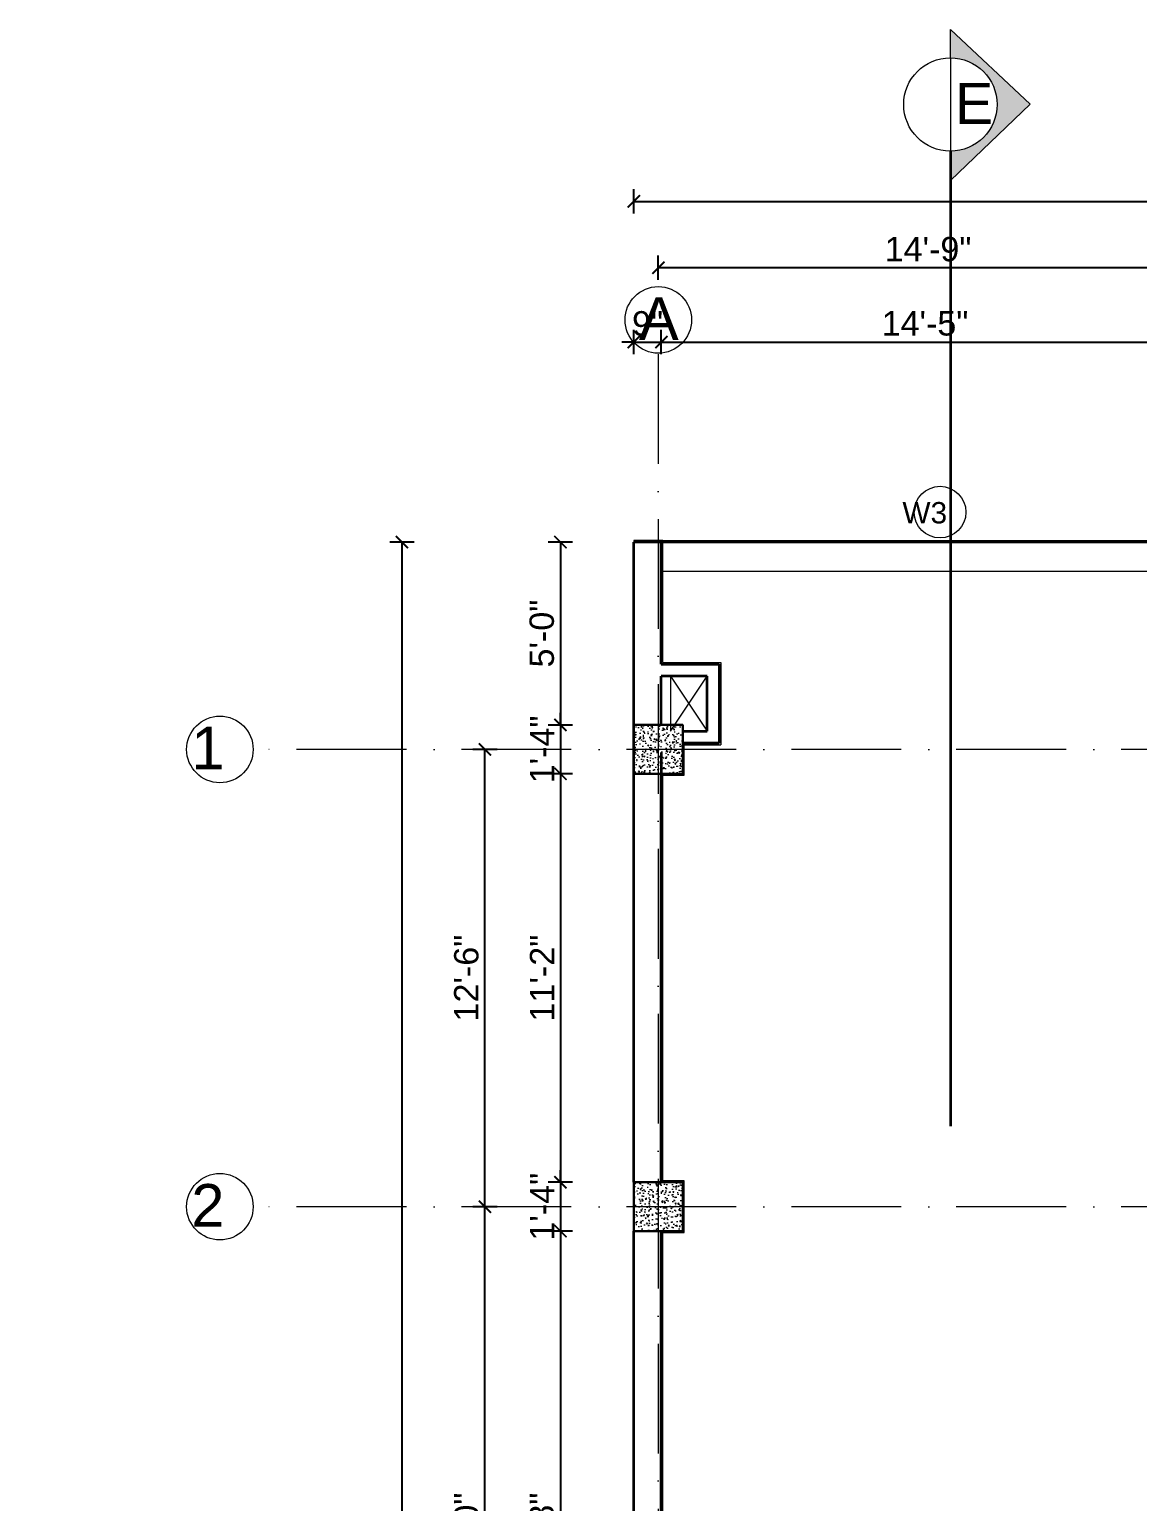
# Model space of a CAD drawing. Header units: inches. Extents: x 10755 to 33653, y -10992 to 10708.
# Drawn here: x 16775.6 to 17139.1, y 6971.1 to 7454 of the extents above; entities that cross this region are included whole.
import ezdxf

# ---------------------------------------------------------------- set-up
doc = ezdxf.new("R2010")
doc.units = ezdxf.units.IN
doc.header["$MEASUREMENT"] = 0
doc.linetypes.add('ACAD_ISO10W100', pattern=[18, 12, -3, 0, -3])
doc.linetypes.add('HIDDEN', pattern=[0.375, 0.25, -0.125])
for name, color, linetype, lineweight in [('beam in plan', 241, 'HIDDEN', 20), ('centerline', 9, 'ACAD_ISO10W100', 5), ('col', 1, 'Continuous', 30), ('dim', 6, 'Continuous', 13), ('dimension center - 8', 134, 'Continuous', 13), ('dimension element- 8', 5, 'Continuous', 13), ('dimension inter - 8', 6, 'Continuous', 13), ('dimension overall - 8', 185, 'Continuous', 13), ('DIMINSION', 5, 'Continuous', 15), ('hatch 2', 8, 'Continuous', 13), ('hatch- rcc', 252, 'Continuous', 5), ('PLASTER', 50, 'Continuous', 9), ('Section line-1-8', 172, 'Continuous', 35), ('Section text-1-8', 6, 'Continuous', 18), ('sill line', 21, 'Continuous', 20), ('title text 1', 113, 'Continuous', 25), ('wall', 1, 'Continuous', 35)]:
    doc.layers.add(name, color=color, linetype=linetype, lineweight=lineweight)
doc.layers.add('T-TEXT', color=230, linetype='Continuous')
doc.layers.get('dimension inter - 8').off()
doc.layers.get('DIMINSION').off()
doc.styles.add('arial', font='arial.ttf')
doc.styles.add('Prajwal', font='stylu.ttf', dxfattribs={"height": 9})
doc.styles.get("Standard").update_dxf_attribs({"font": 'arial.ttf'})
doc.styles.add('suren', font='times.ttf', dxfattribs={"height": 4})
doc.dimstyles.new('S8', dxfattribs={"dimscale": 8, "dimtxt": 1, "dimasz": 0.5, "dimexe": 0.5, "dimexo": 0.5, "dimgap": 0.25, "dimtad": 1, "dimzin": 3, "dimdsep": 46, "dimlunit": 4, "dimtxsty": 'Standard', "dimblk": 'ARCHTICK', "dimcen": 0, "dimclrd": 256, "dimclre": 256, "dimclrt": 6, "dimadec": 0, "dimazin": 0, "dimtfac": 0.5, "dimtix": 1, "dimtmove": 1, "dimatfit": 3, "dimfxl": 0.5, "dimfxlon": 1, "dimfrac": 1, "dimtolj": 1, "dimtzin": 0, "dimarcsym": 1})

# ---------------------------------------------------------------- blocks, each defined once
blk = doc.blocks.new('EWEWRTT')
at = {"layer": 'centerline', "ltscale": 3}
for p, q in [((176317.85, -3623.75), (176317.85, -4988.85)), ((176830.31, -3753.4), (176184.96, -3753.4)), ((176830.31, -3903.4), (176184.95, -3903.4))]:
    blk.add_line(p, q, dxfattribs=at)
at = {"layer": 'centerline', "linetype": 'Continuous'}
for centre in [(176317.85, -3612.52), (176174.04, -3753.4), (176174.04, -3903.4)]:
    blk.add_circle(centre, 10.91, dxfattribs=at)
at = {"layer": 'T-TEXT', "ltscale": 100, "char_height": 14, "width": 12.944, "style": 'suren'}
for s, insert, attachment_point in [('{\\fArial|b0|i0|c0|p34;A}', (176311.49, -3605.08), 1), ('{\\fArial|b0|i0|c0|p34;1}', (176175.53, -3745.96), 3), ('{\\fArial|b0|i0|c0|p34;2}', (176175.53, -3895.96), 3)]:
    blk.add_mtext(s, dxfattribs=dict(at, insert=insert, attachment_point=attachment_point))
blk = doc.blocks.new('ETERWEWE')
at = {"layer": 'hatch- rcc', "linetype": 'Continuous', "ltscale": 30}
h = blk.add_hatch(dxfattribs=at)
h.set_pattern_fill('AR-CONC', color=256, scale=0.5, style=0)
h.set_pattern_definition([(50, (0, 0), (3.586300913, -0.313760675), [0.375, -4.125]), (355, (0, 0), (-0.69375667, 3.76096067), [0.3, -3.3]), (100.4514445, (0.299, -0.026), (2.89254423, 3.447199955), [0.31870096, -3.50571056]), (46.1842, (0, 1), (5.33620665, -0.8275964), [0.5625, -6.1875]), (96.6356355, (0.4447, 0.931), (4.67330973, 4.870593), [0.47805171, -5.2585688]), (351.184164, (0, 1), (4.67330973, 4.870593), [0.45, -4.95]), (21, (0.5, 0.75), (2.98453526, -2.013094453), [0.375, -4.125]), (326, (0.5, 0.75), (1.21657666, 3.625750225), [0.3, -3.3]), (71.4514447, (0.7487, 0.5822), (4.20111188, 1.612655764), [0.31870095, -3.50571056]), (37.5, (0, 0), (0.060799277, 1.664469269), [0, -3.26, 0, -3.35, 0, -3.3125]), (7.5, (0, 0), (1.315347687, 1.97205856), [0, -1.91, 0, -3.185, 0, -1.2625]), (327.5, (-1.115, 0), (2.669112181, -0.112774359), [0, -1.25, 0, -3.9, 0, -5.175]), (317.5, (-1.615, 0), (2.915930847, 0.50052491), [0, -1.625, 0, -2.59, 0, -3.675])])
h.paths.add_polyline_path([(159423.23, -3794.58), (159439.23, -3794.58), (159439.23, -3778.58), (159423.23, -3778.58)])
at = {"layer": 'col', "linetype": 'Continuous', "ltscale": 30}
blk.add_lwpolyline([(159423.23, -3794.58), (159423.23, -3778.58), (159439.23, -3778.58), (159439.23, -3794.58), (159423.23, -3794.58)], dxfattribs=at)
blk = doc.blocks.new('wewerrr')
at = {"layer": 'DIMINSION', "linetype": 'Continuous'}
for p in [(16886.62, 33.19), (16886.62, 33.19), (16886.62, -116.81), (16886.62, -116.81)]:
    blk.add_blockref('ETERWEWE', p, dxfattribs=at)
blk = doc.blocks.new('_ArchTick')
at = {"color": 0, "const_width": 0.15}
blk.add_lwpolyline([(-0.5, -0.5), (0.5, 0.5)], dxfattribs=at)
blk = doc.blocks.new('*D932')
at = {"layer": 'Defpoints', "color": 0, "transparency": 16777216}
for p in [(16973.9, 7285.82), (16949.8, 7225.82), (16973.9, 7225.82)]:
    blk.add_point(p, dxfattribs=at)
at = {"layer": 'dimension element- 8', "lineweight": -2, "transparency": 16777216}
for p, q in [((16953.8, 7285.82), (16945.8, 7285.82)), ((16949.8, 7285.82), (16949.8, 7225.82)), ((16953.8, 7225.82), (16945.8, 7225.82))]:
    blk.add_line(p, q, dxfattribs=at)
at = {"layer": 'dimension element- 8', "lineweight": -2, "transparency": 16777216, "xscale": 4, "yscale": 4, "zscale": 4}
for p, rotation in [((16949.8, 7285.82), 90), ((16949.8, 7225.82), 270)]:
    blk.add_blockref('_ArchTick', p, dxfattribs=dict(at, rotation=rotation))
at = {"layer": 'dimension element- 8', "color": 6, "transparency": 16777216, "insert": (16943.72, 7255.82), "char_height": 8, "attachment_point": 5, "rotation": 90}
blk.add_mtext('\\A1;5\'-0"', dxfattribs=at)
blk = doc.blocks.new('*D933')
at = {"layer": 'Defpoints', "color": 0, "transparency": 16777216}
for p in [(16973.9, 7225.82), (16949.8, 7209.82), (16973.9, 7209.82)]:
    blk.add_point(p, dxfattribs=at)
at = {"layer": 'dimension element- 8', "lineweight": -2, "transparency": 16777216}
for p, q in [((16949.8, 7225.82), (16949.8, 7229.82)), ((16953.8, 7225.82), (16945.8, 7225.82)), ((16949.8, 7225.82), (16949.8, 7209.82)), ((16953.8, 7209.82), (16945.8, 7209.82)), ((16949.8, 7209.82), (16949.8, 7205.82))]:
    blk.add_line(p, q, dxfattribs=at)
at = {"layer": 'dimension element- 8', "lineweight": -2, "transparency": 16777216, "xscale": 4, "yscale": 4, "zscale": 4}
for p, rotation in [((16949.8, 7225.82), 270), ((16949.8, 7209.82), 90)]:
    blk.add_blockref('_ArchTick', p, dxfattribs=dict(at, rotation=rotation))
at = {"layer": 'dimension element- 8', "color": 6, "transparency": 16777216, "insert": (16943.79, 7217.82), "char_height": 8, "attachment_point": 5, "rotation": 90}
blk.add_mtext('\\A1;1\'-4"', dxfattribs=at)
blk = doc.blocks.new('*D934')
at = {"layer": 'Defpoints', "color": 0, "transparency": 16777216}
for p in [(16973.9, 7209.82), (16949.8, 7075.82), (16973.9, 7075.82)]:
    blk.add_point(p, dxfattribs=at)
at = {"layer": 'dimension element- 8', "lineweight": -2, "transparency": 16777216}
for p, q in [((16953.8, 7209.82), (16945.8, 7209.82)), ((16949.8, 7209.82), (16949.8, 7075.82)), ((16953.8, 7075.82), (16945.8, 7075.82))]:
    blk.add_line(p, q, dxfattribs=at)
at = {"layer": 'dimension element- 8', "lineweight": -2, "transparency": 16777216, "xscale": 4, "yscale": 4, "zscale": 4}
for p, rotation in [((16949.8, 7209.82), 90), ((16949.8, 7075.82), 270)]:
    blk.add_blockref('_ArchTick', p, dxfattribs=dict(at, rotation=rotation))
at = {"layer": 'dimension element- 8', "color": 6, "transparency": 16777216, "insert": (16943.79, 7142.82), "char_height": 8, "attachment_point": 5, "rotation": 90}
blk.add_mtext('\\A1;11\'-2"', dxfattribs=at)
blk = doc.blocks.new('*D935')
at = {"layer": 'Defpoints', "color": 0, "transparency": 16777216}
for p in [(16973.9, 7075.82), (16949.8, 7059.82), (16973.91, 7059.82)]:
    blk.add_point(p, dxfattribs=at)
at = {"layer": 'dimension element- 8', "lineweight": -2, "transparency": 16777216}
for p, q in [((16949.8, 7075.82), (16949.8, 7079.82)), ((16953.8, 7075.82), (16945.8, 7075.82)), ((16949.8, 7075.82), (16949.8, 7059.82)), ((16953.8, 7059.82), (16945.8, 7059.82)), ((16949.8, 7059.82), (16949.8, 7055.82))]:
    blk.add_line(p, q, dxfattribs=at)
at = {"layer": 'dimension element- 8', "lineweight": -2, "transparency": 16777216, "xscale": 4, "yscale": 4, "zscale": 4}
for p, rotation in [((16949.8, 7075.82), 270), ((16949.8, 7059.82), 90)]:
    blk.add_blockref('_ArchTick', p, dxfattribs=dict(at, rotation=rotation))
at = {"layer": 'dimension element- 8', "color": 6, "transparency": 16777216, "insert": (16943.79, 7067.82), "char_height": 8, "attachment_point": 5, "rotation": 90}
blk.add_mtext('\\A1;1\'-4"', dxfattribs=at)
blk = doc.blocks.new('*D936')
at = {"layer": 'Defpoints', "color": 0, "transparency": 16777216}
for p in [(16973.91, 7059.82), (16949.8, 6859.82), (16973.9, 6859.82)]:
    blk.add_point(p, dxfattribs=at)
at = {"layer": 'dimension element- 8', "lineweight": -2, "transparency": 16777216}
for p, q in [((16953.8, 7059.82), (16945.8, 7059.82)), ((16949.8, 7059.82), (16949.8, 6859.82)), ((16953.8, 6859.82), (16945.8, 6859.82))]:
    blk.add_line(p, q, dxfattribs=at)
at = {"layer": 'dimension element- 8', "lineweight": -2, "transparency": 16777216, "xscale": 4, "yscale": 4, "zscale": 4}
for p, rotation in [((16949.8, 7059.82), 90), ((16949.8, 6859.82), 270)]:
    blk.add_blockref('_ArchTick', p, dxfattribs=dict(at, rotation=rotation))
at = {"layer": 'dimension element- 8', "color": 6, "transparency": 16777216, "insert": (16943.72, 6959.82), "char_height": 8, "attachment_point": 5, "rotation": 90}
blk.add_mtext('\\A1;16\'-8"', dxfattribs=at)
blk = doc.blocks.new('*D947')
at = {"layer": 'Defpoints', "color": 0, "transparency": 16777216}
for p in [(16925.05, 7067.82), (16973.9, 7067.82), (16973.9, 6851.82)]:
    blk.add_point(p, dxfattribs=at)
at = {"layer": 'dimension center - 8', "lineweight": -2, "transparency": 16777216}
for p, q in [((16929.05, 7067.82), (16921.05, 7067.82)), ((16925.05, 6851.82), (16925.05, 7067.82)), ((16929.05, 6851.82), (16921.05, 6851.82))]:
    blk.add_line(p, q, dxfattribs=at)
at = {"layer": 'dimension center - 8', "lineweight": -2, "transparency": 16777216, "xscale": 4, "yscale": 4, "zscale": 4}
for p, rotation in [((16925.05, 7067.82), 90), ((16925.05, 6851.82), 270)]:
    blk.add_blockref('_ArchTick', p, dxfattribs=dict(at, rotation=rotation))
at = {"layer": 'dimension center - 8', "color": 6, "transparency": 16777216, "insert": (16918.97, 6959.82), "char_height": 8, "attachment_point": 5, "rotation": 90}
blk.add_mtext('\\A1;18\'-0"', dxfattribs=at)
blk = doc.blocks.new('*D948')
at = {"layer": 'Defpoints', "color": 0, "transparency": 16777216}
for p in [(16925.05, 7217.82), (16973.9, 7217.82), (16973.9, 7067.82)]:
    blk.add_point(p, dxfattribs=at)
at = {"layer": 'dimension center - 8', "lineweight": -2, "transparency": 16777216}
for p, q in [((16929.05, 7217.82), (16921.05, 7217.82)), ((16925.05, 7067.82), (16925.05, 7217.82)), ((16929.05, 7067.82), (16921.05, 7067.82))]:
    blk.add_line(p, q, dxfattribs=at)
at = {"layer": 'dimension center - 8', "lineweight": -2, "transparency": 16777216, "xscale": 4, "yscale": 4, "zscale": 4}
for p, rotation in [((16925.05, 7217.82), 90), ((16925.05, 7067.82), 270)]:
    blk.add_blockref('_ArchTick', p, dxfattribs=dict(at, rotation=rotation))
at = {"layer": 'dimension center - 8', "color": 6, "transparency": 16777216, "insert": (16918.97, 7142.82), "char_height": 8, "attachment_point": 5, "rotation": 90}
blk.add_mtext('\\A1;12\'-6"', dxfattribs=at)
blk = doc.blocks.new('*D949')
at = {"layer": 'Defpoints', "color": 0, "transparency": 16777216}
for p in [(16973.9, 7285.82), (16897.79, 6140.48), (16973.9, 6140.48)]:
    blk.add_point(p, dxfattribs=at)
at = {"layer": 'dimension overall - 8', "lineweight": -2, "transparency": 16777216}
for p, q in [((16901.79, 7285.82), (16893.79, 7285.82)), ((16897.79, 7285.82), (16897.79, 6140.48)), ((16901.79, 6140.48), (16893.79, 6140.48))]:
    blk.add_line(p, q, dxfattribs=at)
at = {"layer": 'dimension overall - 8', "lineweight": -2, "transparency": 16777216, "xscale": 4, "yscale": 4, "zscale": 4}
for p, rotation in [((16897.79, 7285.82), 90), ((16897.79, 6140.48), 270)]:
    blk.add_blockref('_ArchTick', p, dxfattribs=dict(at, rotation=rotation))
at = {"layer": 'dimension overall - 8', "color": 6, "transparency": 16777216, "insert": (16891.7, 6713.15), "char_height": 8, "attachment_point": 5, "rotation": 90}
blk.add_mtext('\\A1;95\'-5{\\H0.500000x;\\S1#4;}"', dxfattribs=at)
blk = doc.blocks.new('*D1037')
at = {"layer": 'Defpoints', "color": 0, "transparency": 16777216}
for p in [(16982.9, 7351.43), (16973.9, 7285.82), (16982.9, 7285.82)]:
    blk.add_point(p, dxfattribs=at)
at = {"layer": 'dimension element- 8', "lineweight": -2, "transparency": 16777216}
for p, q in [((16973.9, 7347.43), (16973.9, 7355.43)), ((16982.9, 7347.43), (16982.9, 7355.43)), ((16973.9, 7351.43), (16969.9, 7351.43)), ((16973.9, 7351.43), (16982.9, 7351.43)), ((16982.9, 7351.43), (16986.9, 7351.43))]:
    blk.add_line(p, q, dxfattribs=at)
at = {"layer": 'dimension element- 8', "lineweight": -2, "transparency": 16777216, "xscale": 4, "yscale": 4, "zscale": 4}
blk.add_blockref('_ArchTick', (16973.9, 7351.43), dxfattribs=at)
at = {"layer": 'dimension element- 8', "lineweight": -2, "transparency": 16777216, "xscale": 4, "yscale": 4, "zscale": 4, "rotation": 180}
blk.add_blockref('_ArchTick', (16982.9, 7351.43), dxfattribs=at)
at = {"layer": 'dimension element- 8', "color": 6, "transparency": 16777216, "insert": (16978.4, 7357.51), "char_height": 8, "attachment_point": 5}
blk.add_mtext('\\A1;9"', dxfattribs=at)
blk = doc.blocks.new('*D1038')
at = {"layer": 'Defpoints', "color": 0, "transparency": 16777216}
for p in [(17155.9, 7351.43), (16982.9, 7285.82), (17155.9, 7285.82)]:
    blk.add_point(p, dxfattribs=at)
at = {"layer": 'dimension element- 8', "lineweight": -2, "transparency": 16777216}
for p, q in [((16982.9, 7347.43), (16982.9, 7355.43)), ((17155.9, 7347.43), (17155.9, 7355.43)), ((16982.9, 7351.43), (17155.9, 7351.43))]:
    blk.add_line(p, q, dxfattribs=at)
at = {"layer": 'dimension element- 8', "lineweight": -2, "transparency": 16777216, "xscale": 4, "yscale": 4, "zscale": 4, "rotation": 180}
blk.add_blockref('_ArchTick', (16982.9, 7351.43), dxfattribs=at)
at = {"layer": 'dimension element- 8', "lineweight": -2, "transparency": 16777216, "xscale": 4, "yscale": 4, "zscale": 4}
blk.add_blockref('_ArchTick', (17155.9, 7351.43), dxfattribs=at)
at = {"layer": 'dimension element- 8', "color": 6, "transparency": 16777216, "insert": (17069.4, 7357.51), "char_height": 8, "attachment_point": 5}
blk.add_mtext('\\A1;14\'-5"', dxfattribs=at)
blk = doc.blocks.new('p2')
at = {"layer": 'PLASTER'}
for p, q in [((16983.4, 7286.32), (16973.9, 7286.32)), ((16973.9, 7286.32), (16973.9, 7285.82)), ((16983.4, 7246.32), (16983.4, 7286.32)), ((16983.4, 7246.32), (17002.4, 7246.32)), ((17002.4, 7246.32), (17002.4, 7219.32))]:
    blk.add_line(p, q, dxfattribs=at)
blk.add_lwpolyline([(17002.4, 6432.32), (16990.4, 6432.32), (16990.4, 6435.32), (16983.4, 6435.32), (16983.4, 6658.32), (16990.4, 6658.32), (16990.4, 6675.32), (16983.4, 6675.32), (16983.4, 6843.32), (16990.4, 6843.32), (16990.4, 6860.32), (16983.4, 6860.32), (16983.4, 7059.32), (16990.4, 7059.32), (16990.4, 7076.32), (16983.4, 7076.32), (16983.4, 7209.32), (16990.41, 7209.32), (16990.41, 7219.32), (17002.4, 7219.32)], dxfattribs=at)
blk = doc.blocks.new('*D1431')
at = {"layer": 'Defpoints', "color": 0, "transparency": 16777216}
for p in [(16981.91, 7375.8), (16981.91, 7319.19), (17158.9, 7319.19)]:
    blk.add_point(p, dxfattribs=at)
at = {"layer": 'dimension center - 8', "lineweight": -2, "transparency": 16777216}
for p, q in [((16981.91, 7371.8), (16981.91, 7379.8)), ((17158.9, 7371.8), (17158.9, 7379.8)), ((17158.9, 7375.8), (16981.91, 7375.8))]:
    blk.add_line(p, q, dxfattribs=at)
at = {"layer": 'dimension center - 8', "lineweight": -2, "transparency": 16777216, "xscale": 4, "yscale": 4, "zscale": 4, "rotation": 180}
blk.add_blockref('_ArchTick', (16981.91, 7375.8), dxfattribs=at)
at = {"layer": 'dimension center - 8', "lineweight": -2, "transparency": 16777216, "xscale": 4, "yscale": 4, "zscale": 4}
blk.add_blockref('_ArchTick', (17158.9, 7375.8), dxfattribs=at)
at = {"layer": 'dimension center - 8', "color": 6, "transparency": 16777216, "insert": (17070.4, 7381.88), "char_height": 8, "attachment_point": 5}
blk.add_mtext('\\A1;14\'-9"', dxfattribs=at)
blk = doc.blocks.new('*D1432')
at = {"layer": 'Defpoints', "color": 0, "transparency": 16777216}
for p in [(17391.85, 7397.57), (16973.9, 7244.33), (17391.85, 7240.33)]:
    blk.add_point(p, dxfattribs=at)
at = {"layer": 'dimension overall - 8', "lineweight": -2, "transparency": 16777216}
for p, q in [((16973.9, 7393.57), (16973.9, 7401.57)), ((16973.9, 7397.57), (17391.85, 7397.57)), ((17391.85, 7393.57), (17391.85, 7401.57))]:
    blk.add_line(p, q, dxfattribs=at)
at = {"layer": 'dimension overall - 8', "lineweight": -2, "transparency": 16777216, "xscale": 4, "yscale": 4, "zscale": 4, "rotation": 180}
blk.add_blockref('_ArchTick', (16973.9, 7397.57), dxfattribs=at)
at = {"layer": 'dimension overall - 8', "lineweight": -2, "transparency": 16777216, "xscale": 4, "yscale": 4, "zscale": 4}
blk.add_blockref('_ArchTick', (17391.85, 7397.57), dxfattribs=at)
at = {"layer": 'dimension overall - 8', "color": 6, "transparency": 16777216, "insert": (17182.88, 7403.66), "char_height": 8, "attachment_point": 5}
blk.add_mtext('\\A1;34\'-10"', dxfattribs=at)
blk = doc.blocks.new('s22')
at = {"layer": 'Section text-1-8'}
blk.add_hatch(color=256, dxfattribs=at).paths.add_polyline_path([(13923.33, 7404.41), (13923.33, 7414.05, 0.414214), (13938.64, 7429.36, 0.414214), (13923.33, 7444.67), (13923.33, 7453.97), (13949.54, 7429.45)])
at = {"layer": 'Section line-1-8', "linetype": 'Continuous'}
blk.add_line((13923.33, 7414.05), (13923.33, 7094.26), dxfattribs=at)
at = {"layer": 'Section text-1-8'}
blk.add_line((13923.33, 7444.33), (13923.33, 7413.71), dxfattribs=at)
blk.add_lwpolyline([(13923.33, 7444.67), (13923.33, 7453.97), (13949.54, 7429.45), (13923.33, 7404.41), (13923.33, 7414.05)], dxfattribs=at)
blk.add_circle((13923.33, 7429.36), 15.31, dxfattribs=at)
at = {"layer": 'Section text-1-8', "insert": (13924.82, 7436.45), "char_height": 13.5, "attachment_point": 1, "style": 'arial'}
blk.add_mtext('E', dxfattribs=at)
blk = doc.blocks.new('*D3627')
at = {"layer": 'Defpoints', "color": 0, "transparency": 16777216}
for p in [(31969.25, 7241.82), (11281.95, 6632.82), (31991.14, 6632.82)]:
    blk.add_point(p, dxfattribs=at)
at = {"layer": 'dim', "lineweight": -2, "transparency": 16777216}
for p, q in [((31987.14, 7241.82), (31995.14, 7241.82)), ((31991.14, 7241.82), (31991.14, 6632.82)), ((31987.14, 6632.82), (31995.14, 6632.82))]:
    blk.add_line(p, q, dxfattribs=at)
at = {"layer": 'dim', "lineweight": -2, "transparency": 16777216, "xscale": 4, "yscale": 4, "zscale": 4}
for p, rotation in [((31991.14, 7241.82), 90), ((31991.14, 6632.82), 270)]:
    blk.add_blockref('_ArchTick', p, dxfattribs=dict(at, rotation=rotation))
at = {"layer": 'dim', "color": 6, "transparency": 16777216, "insert": (31985.05, 6937.32), "char_height": 8, "attachment_point": 5, "rotation": 90}
blk.add_mtext('\\A1;50\'-9"', dxfattribs=at)

msp = doc.modelspace()

# ---------------------------------------------------------------- linework, layer by layer
at = {"layer": 'beam in plan', "linetype": 'Continuous', "ltscale": 30}
msp.add_line((16985.904, 7241.819), (16985.904, 7223.819), dxfattribs=at)
at = {"layer": 'Defpoints'}
for points in [[(16973.904, 7285.819), (17164.904, 7285.819), (17164.904, 7225.819), (17391.481, 7225.819), (17391.853, 7225.819), (17391.851, 6169.31), (16973.904, 6169.31), (16973.904, 7285.819)], [(16980.904, 7209.819), (16989.906, 7209.819), (16989.906, 7216.819)], [(16980.904, 7075.819), (16989.904, 7075.819), (16989.904, 7059.819), (16980.904, 7059.819)]]:
    msp.add_lwpolyline(points, dxfattribs=at)
at = {"layer": 'hatch 2', "linetype": 'Continuous', "ltscale": 30}
for p, q in [((16985.904, 7223.819), (16997.904, 7241.819)), ((16985.904, 7241.819), (16997.904, 7223.819))]:
    msp.add_line(p, q, dxfattribs=at)
at = {"layer": 'hatch 2', "ltscale": 30}
msp.add_circle((17074.34, 7295.642), 8.47, dxfattribs=at)
at = {"layer": 'sill line', "linetype": 'Continuous', "ltscale": 30}
for p, q in [((16982.904, 7286.319), (17155.904, 7286.319)), ((16982.904, 7276.319), (17155.904, 7276.319))]:
    msp.add_line(p, q, dxfattribs=at)
at = {"layer": 'wall', "linetype": 'Continuous', "ltscale": 30}
for p, q in [((16973.904, 7075.819), (16973.904, 7285.819)), ((16973.904, 7225.819), (16973.904, 7285.819)), ((16982.904, 7285.819), (16973.904, 7285.819)), ((16982.904, 7276.819), (16982.904, 7285.819)), ((16982.904, 7245.819), (16982.904, 7276.819)), ((16982.904, 7245.819), (17001.904, 7245.819)), ((17001.904, 7245.819), (17001.904, 7219.819)), ((16982.904, 7225.819), (16982.904, 7241.819)), ((16997.904, 7241.819), (16982.904, 7241.819)), ((16997.904, 7223.819), (16997.904, 7241.819)), ((16989.904, 7223.819), (16997.904, 7223.819)), ((17001.904, 7219.819), (16989.904, 7219.819)), ((16982.904, 7216.777), (16982.904, 7189.819)), ((16982.904, 7075.819), (16982.904, 7209.819)), ((16982.904, 7192.819), (16982.904, 7209.819)), ((16982.904, 7185.819), (16982.904, 7075.819)), ((16973.904, 6859.819), (16973.904, 7059.819)), ((16982.904, 6859.819), (16982.904, 7059.819))]:
    msp.add_line(p, q, dxfattribs=at)

# ---------------------------------------------------------------- block references
at = {"layer": 'dimension center - 8'}
msp.add_blockref('s22', (3154.385, 0), dxfattribs=at)
at = {"layer": 'dimension inter - 8'}
msp.add_blockref('p2', (0, 0), dxfattribs=at)
at = {"layer": 'wall', "linetype": 'Continuous', "ltscale": 30}
msp.add_blockref('EWEWRTT', (-159335.945, 10971.215), dxfattribs=at)
at = {"layer": 'wall', "linetype": 'Continuous'}
msp.add_blockref('wewerrr', (-159335.945, 10971.215), dxfattribs=at)

# ---------------------------------------------------------------- texts
at = {"layer": 'title text 1', "insert": (17067.623, 7298.951), "char_height": 7, "width": 6.48014975013211e-13, "attachment_point": 1, "rotation": 359.95632, "style": 'Prajwal'}
msp.add_mtext('\\pi-5.632;{\\fArial|b0|i0|c0|p34;W3}', dxfattribs=at)

# ---------------------------------------------------------------- dimensions: what is measured, and where the dimension line sits
at = {"layer": 'dim'}
dim = msp.add_linear_dim(base=(31991.136, 6632.82), p1=(31969.254, 7241.819), p2=(11281.953, 6632.82), angle=90, dimstyle='S8', dxfattribs=at)
dim.commit()
dim.dimension.update_dxf_attribs({"geometry": '*D3627', "text_midpoint": (31985.051, 6937.319)})
at = {"layer": 'dimension center - 8'}
dim = msp.add_linear_dim(base=(16981.906, 7375.8), p1=(17158.904, 7319.187), p2=(16981.906, 7319.187), dimstyle='S8', dxfattribs=at)
dim.commit()
dim.dimension.update_dxf_attribs({"geometry": '*D1431', "text_midpoint": (17070.405, 7381.884)})
for base, p1, p2, picture, middle in [((16925.051, 7217.819), (16973.904, 7067.819), (16973.904, 7217.819), '*D948', (16918.967, 7142.819)), ((16925.051, 7067.819), (16973.904, 6851.819), (16973.904, 7067.819), '*D947', (16918.967, 6959.819))]:
    dim = msp.add_linear_dim(base=base, p1=p1, p2=p2, angle=90, dimstyle='S8', dxfattribs=at)
    dim.commit()
    dim.dimension.update_dxf_attribs({"geometry": picture, "text_midpoint": middle})
at = {"layer": 'dimension element- 8'}
for base, p1, p2, picture, middle in [((16982.904, 7351.429), (16973.904, 7285.819), (16982.904, 7285.819), '*D1037', (16978.404, 7357.513)), ((17155.904, 7351.429), (16982.904, 7285.819), (17155.904, 7285.819), '*D1038', (17069.404, 7357.513))]:
    dim = msp.add_linear_dim(base=base, p1=p1, p2=p2, dimstyle='S8', dxfattribs=at)
    dim.commit()
    dim.dimension.update_dxf_attribs({"geometry": picture, "text_midpoint": middle})
for base, p1, p2, picture, middle in [((16949.803, 7225.819), (16973.904, 7285.819), (16973.904, 7225.819), '*D932', (16943.718, 7255.819)), ((16949.803, 7209.819), (16973.904, 7225.819), (16973.904, 7209.819), '*D933', (16943.786, 7217.819)), ((16949.803, 7075.819), (16973.904, 7209.819), (16973.904, 7075.819), '*D934', (16943.786, 7142.819)), ((16949.803, 7059.819), (16973.904, 7075.819), (16973.905, 7059.819), '*D935', (16943.786, 7067.819)), ((16949.803, 6859.819), (16973.905, 7059.819), (16973.904, 6859.819), '*D936', (16943.718, 6959.819))]:
    dim = msp.add_linear_dim(base=base, p1=p1, p2=p2, angle=90, dimstyle='S8', dxfattribs=at)
    dim.commit()
    dim.dimension.update_dxf_attribs({"geometry": picture, "text_midpoint": middle})
at = {"layer": 'dimension overall - 8'}
dim = msp.add_linear_dim(base=(17391.853, 7397.571), p1=(16973.904, 7244.334), p2=(17391.853, 7240.334), dimstyle='S8', dxfattribs=at)
dim.commit()
dim.dimension.update_dxf_attribs({"geometry": '*D1432', "text_midpoint": (17182.879, 7403.658)})
dim = msp.add_linear_dim(base=(16897.787, 6140.48), p1=(16973.904, 7285.819), p2=(16973.904, 6140.48), angle=90, dimstyle='S8', dxfattribs=at)
dim.commit()
dim.dimension.update_dxf_attribs({"geometry": '*D949', "text_midpoint": (16891.703, 6713.149)})

doc.saveas('drawing.dxf')
